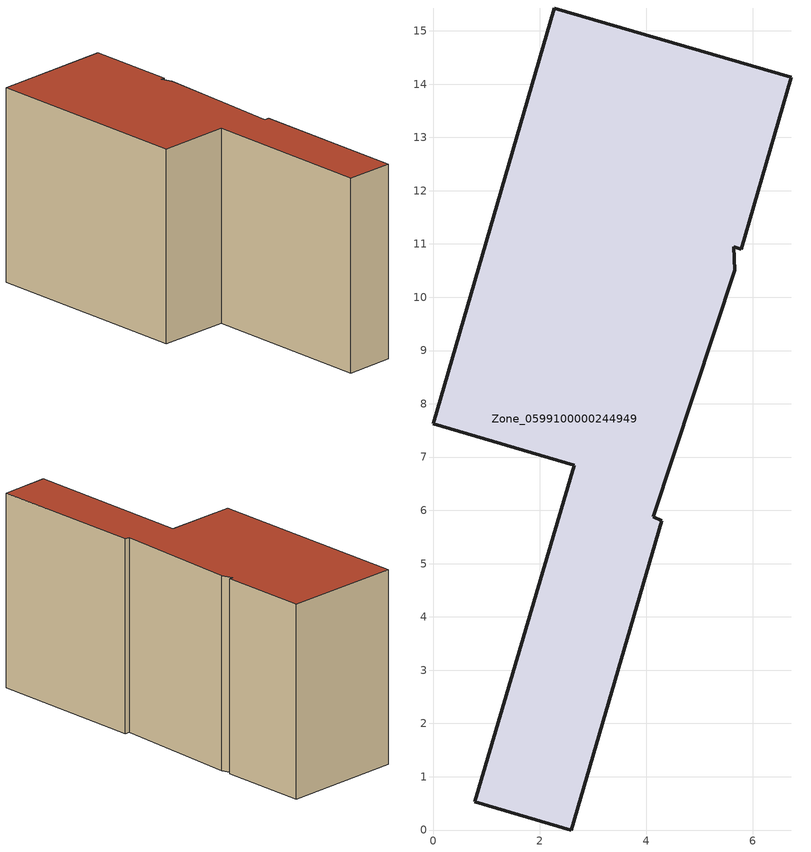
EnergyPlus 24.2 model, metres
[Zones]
Zone_0599100000244949
 floor ground (C_G): 4.14,5.88 4.3,5.81 2.6,0 0.79,0.53 2.65,6.85 0,7.63 2.28,15.43 6.73,14.13 5.78,10.9 5.65,10.95 5.66,10.51 z0
 wall outside (C_F): 2.28,15.43 0,7.63 2.65,6.85 0.79,0.53 2.6,0 4.3,5.81 4.14,5.88 5.66,10.51 5.65,10.95 5.78,10.9 6.73,14.13 2.28,15.43 z0:7.54
 roof outside (C_R): 4.14,5.88 5.66,10.51 5.65,10.95 5.78,10.9 6.73,14.13 2.28,15.43 0,7.63 2.65,6.85 0.79,0.53 2.6,0 4.3,5.81 z7.54
[BUILDING]
Pand.0599100000244949: North Axis=0; Terrain=City; Loads Convergence Tolerance Value=0.04; Temperature Convergence Tolerance Value=0.4; Solar Distribution=FullExterior; Maximum Number of Warmup Days=25; Minimum Number of Warmup Days=1
[Site:Location]
Rotterdam.The.Hague.AP_ZH_NLD Design_Conditions: Latitude=51.96; Longitude=4.45; Time Zone=1; Elevation=-4.5
[SITE:GROUNDTEMPERATURE:BUILDINGSURFACE]
18, 18, 18, 18, 18, 18, 18, 18, 18, 18, 18, 18
[MATERIAL] Thermal Absorptance=0.9; Solar Absorptance=0.7; Visible Absorptance=0.7
Name | Roughness | Thickness | Conductivity | Density | Specific Heat
G.TC.1946 | MediumSmooth | 0.15 | 1 | 540 | 1210
F.TC.1946 | Rough | 0.3 | 0.857143 | 1920 | 840
R.TC.1946 | MediumRough | 0.2 | 0.909091 | 1500 | 1000
[CONSTRUCTION]
C_G: G.TC.1946
C_F: F.TC.1946
C_R: R.TC.1946
[ZONE]
Zone_0599100000244949: Type=1; Multiplier=1; Ceiling Height=Autocalculate; Volume=Autocalculate; Floor Area=autocalculate; Part of Total Floor Area=Yes
[ZONEINFILTRATION:DESIGNFLOWRATE]
Infil_Zone_0599100000244949: Zone or ZoneList or Space or SpaceList=Zone_0599100000244949; Schedule=AlwaysOn; Design Flow Rate Calculation Method=Flow/Area; Flow Rate per Floor Area=0.003; Constant Term Coefficient=1; Temperature Term Coefficient=0; Velocity Term Coefficient=0; Velocity Squared Term Coefficient=0
[HVACTEMPLATE:ZONE:IDEALLOADSAIRSYSTEM]
Zone_0599100000244949: Maximum Heating Supply Air Temperature=50; Minimum Cooling Supply Air Temperature=13; Maximum Heating Supply Air Humidity Ratio=0.0156; Minimum Cooling Supply Air Humidity Ratio=0.0077; Heating Limit=NoLimit; Cooling Limit=NoLimit; Dehumidification Control Type=ConstantSensibleHeatRatio; Cooling Sensible Heat Ratio=0.7; Dehumidification Setpoint=60; Humidification Control Type=None; Humidification Setpoint=30; Outdoor Air Method=None; Outdoor Air Flow Rate per Person=0.00944; Outdoor Air Flow Rate per Zone Floor Area=0; Outdoor Air Flow Rate per Zone=0; Demand Controlled Ventilation Type=None; Outdoor Air Economizer Type=NoEconomizer; Heat Recovery Type=None; Sensible Heat Recovery Effectiveness=0.7; Latent Heat Recovery Effectiveness=0.65
[ZONECONTROL:THERMOSTAT]
ThermostatControl_Zone_0599100000244949: Zone or ZoneList=Zone_0599100000244949; Control Type Schedule=DualSetpointControlType; Control 1=Thermostat_Zone_0599100000244949; Temperature Difference Between Cutout And Setpoint=0
[THERMOSTATSETPOINT:DUALSETPOINT]
Thermostat_Zone_0599100000244949: Heating Setpoint Temperature Schedule=HeatingSetpoint_Zone_0599100000244949; Cooling Setpoint Temperature Schedule=CoolingSetpoint_Zone_0599100000244949
[SCHEDULE:COMPACT]
HeatingSetpoint_Zone_0599100000244949: Through: 12/31, For: AllDays, Until: 24:00, 21
CoolingSetpoint_Zone_0599100000244949: Through: 12/31, For: AllDays, Until: 24:00, 24
DualSetpointControlType: Through: 12/31, For: AllDays, Until: 24:00, 4
AlwaysOn: Through: 12/31, For: AllDays, Until: 24:00, 1
